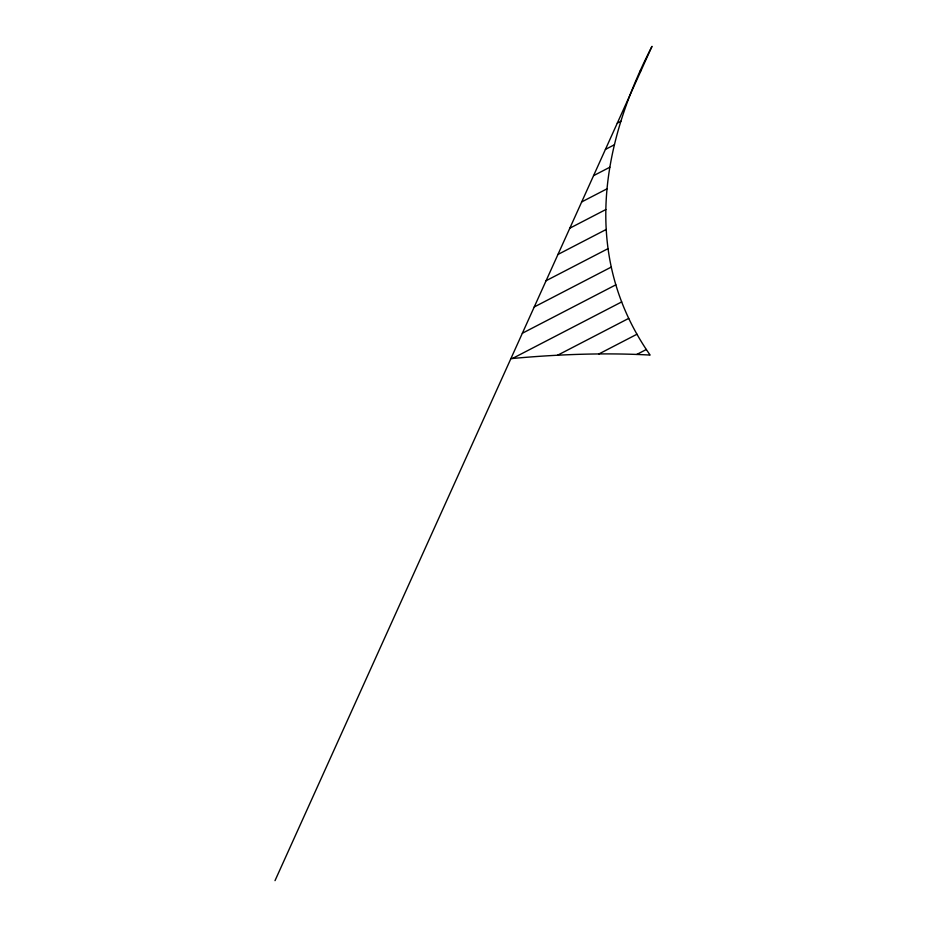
<?xml version="1.0" encoding="UTF-8"?>
<svg xmlns="http://www.w3.org/2000/svg" width="927" height="927" viewBox="0 0 927 927"><rect width="100%" height="100%" fill="white"/><g stroke="black" fill="none" stroke-linecap="round" stroke-linejoin="round"><path stroke-width="1.39" d="M275.006 880.65L651.994 46.35A2236.492 724.439 -17.2 0 0 650.128 355.076A639.491 207.138 -17.2 0 0 510.881 358.633M640.012 71.147L641.032 70.626M617.289 123.14L620.881 121.286M605.424 149.409L614.427 144.751M593.558 175.666L609.85 167.231M581.692 201.935L607.034 188.807M569.827 228.193L605.852 209.537M557.961 254.461L606.212 229.467M546.096 280.719L608.054 248.633M534.23 306.976L611.275 267.08M522.353 333.245L615.841 284.832M512.457 358.482L621.669 301.924M557.59 355.226L628.726 318.39M598.923 353.94L636.953 334.241M636.779 354.45L646.328 349.502"/></g></svg>
